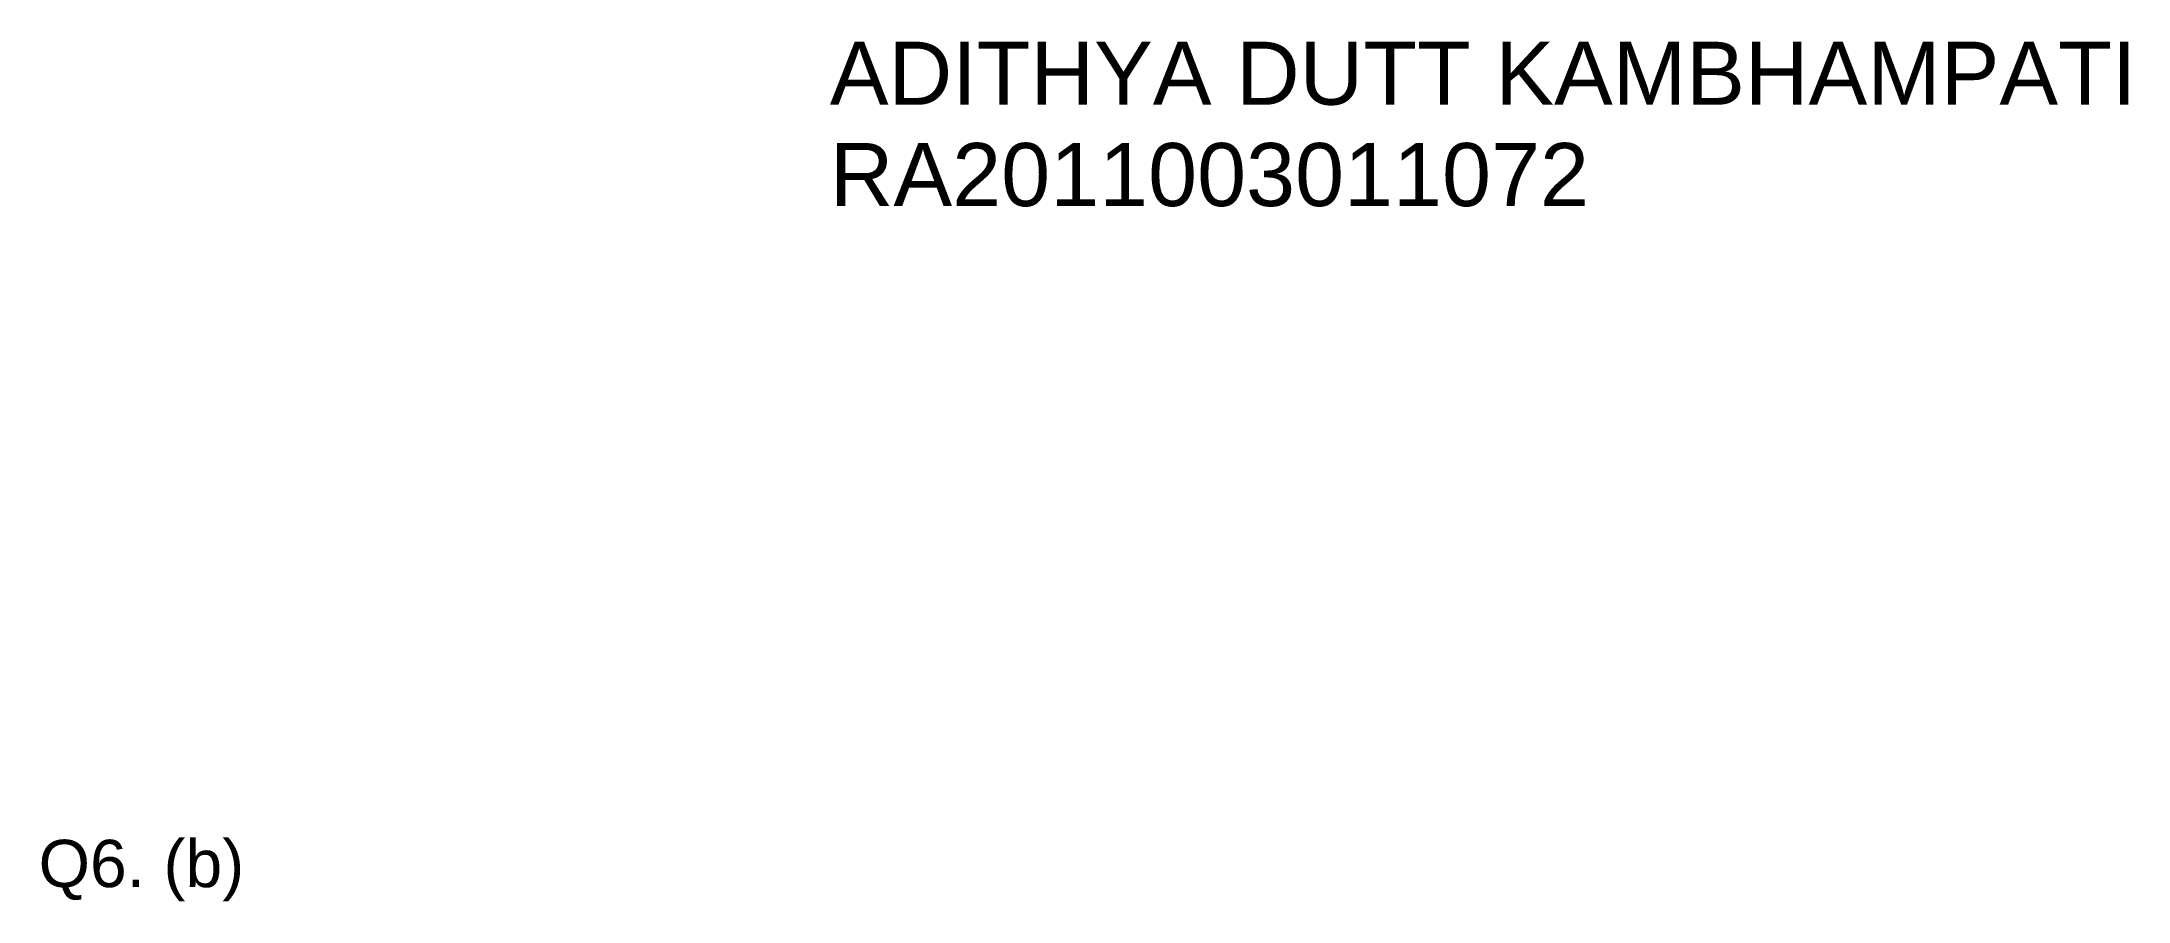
# Model space of a CAD drawing. Header units: millimetres. Extents: x 75 to 207, y 149 to 204.
import ezdxf

# ---------------------------------------------------------------- set-up
doc = ezdxf.new("R2010")
doc.units = ezdxf.units.MM
doc.header["$MEASUREMENT"] = 0
doc.styles.get("Standard").update_dxf_attribs({"font": 'arial.ttf'})

msp = doc.modelspace()

# ---------------------------------------------------------------- texts
for s, height, p in [('ADITHYA DUTT KAMBHAMPATI', 4, (124.55, 200.03)), ('RA2011003011072', 4, (124.55, 193.6)), ('Q6. (b)', 3, (74.36, 150.39))]:
    msp.add_text(s, height=height).set_placement(p)

doc.saveas('drawing.dxf')
